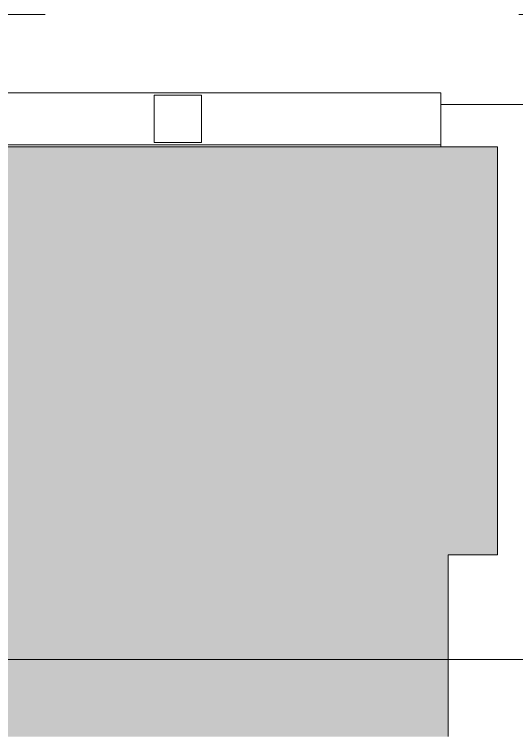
# Model space of a CAD drawing. Header units: metres. Extents: x -3 to 171, y -23 to 41.
# Drawn here: x 4.535 to 5.595, y -22.523 to -21 of the extents above; entities that cross this region are included whole.
import ezdxf

# ---------------------------------------------------------------- set-up
doc = ezdxf.new("R2010")
doc.units = ezdxf.units.M
doc.header["$MEASUREMENT"] = 0
doc.linetypes.add('Achse', pattern=[0.004, 0.002, -0.001, 0, -0.001])
doc.linetypes.add('Schnittlinie', pattern=[0.006, 0.003, -0.0015, 0, -0.0015])
for name, color, linetype in [('5._2.DG PP STG1_1_000 Achsraster', 7, 'Continuous'), ('5._2.DG PP STG1_1_210 Decke', 7, 'Continuous'), ('5._2.DG PP STG1_1_330 Dachaufbau', 7, 'Continuous'), ('5._2.DG PP STG1_1_611 Entwässerung', 7, 'Continuous'), ('5._2.DG PP STG1_1_851 Marker Schnitt', 7, 'Continuous')]:
    doc.layers.add(name, color=color, linetype=linetype)

msp = doc.modelspace()

# ---------------------------------------------------------------- hatches: boundary and pattern name
at = {"layer": '5._2.DG PP STG1_1_330 Dachaufbau', "linetype": 'Continuous', "lineweight": 0, "true_color": 0x000000}
msp.add_hatch(color=18, dxfattribs=at).paths.add_polyline_path([(5.555, -21.2791), (0.0345, -21.2791), (0.036, -22.5231), (0.0598, -22.5231), (0.0598, -21.295), (3.195, -21.295), (3.195, -21.585), (3.455, -21.585), (3.455, -22.5231), (3.7148, -22.5231), (3.7148, -22.2008), (4.4948, -22.2008), (4.4948, -22.5231), (5.4509, -22.5231), (5.4509, -22.14), (5.555, -22.14)])

# ---------------------------------------------------------------- linework, layer by layer
at = {"layer": '5._2.DG PP STG1_1_000 Achsraster', "color": 5, "linetype": 'Achse', "lineweight": 0, "ltscale": 1000}
msp.add_line((-1.5, -21), (21, -21), dxfattribs=at)
at = {"layer": '5._2.DG PP STG1_1_210 Decke', "color": 7, "linetype": 'Continuous', "lineweight": 13, "ltscale": 1000, "flags": 128}
msp.add_lwpolyline([(12.335, -22.5231), (12.335, -21.19), (5.435, -21.19), (5.435, -21.2791)], dxfattribs=at)
at = {"layer": '5._2.DG PP STG1_1_330 Dachaufbau', "color": 7, "linetype": 'Continuous', "lineweight": 18, "ltscale": 1000, "flags": 128}
for points in [[(0.0345, -21.2791), (5.555, -21.2791)], [(5.555, -21.2791), (5.555, -22.14)], [(5.555, -22.14), (5.4509, -22.14)], [(5.4509, -22.14), (5.4509, -22.5231)]]:
    msp.add_lwpolyline(points, dxfattribs=at)
at = {"layer": '5._2.DG PP STG1_1_611 Entwässerung', "color": 171, "linetype": 'Continuous', "lineweight": 13, "ltscale": 1000, "true_color": 0x6c6cff, "flags": 128}
for points in [[(3.1809, -21.275), (5.435, -21.275), (5.435, -21.165), (3.1809, -21.165)], [(4.83, -21.27), (4.93, -21.27), (4.93, -21.17), (4.83, -21.17)]]:
    msp.add_lwpolyline(points, close=True, dxfattribs=at)
at = {"layer": '5._2.DG PP STG1_1_851 Marker Schnitt', "color": 7, "linetype": 'Schnittlinie', "lineweight": 13, "ltscale": 1000}
msp.add_line((-2.85, -22.3608), (5.8845, -22.3608), dxfattribs=at)

doc.saveas('drawing.dxf')
